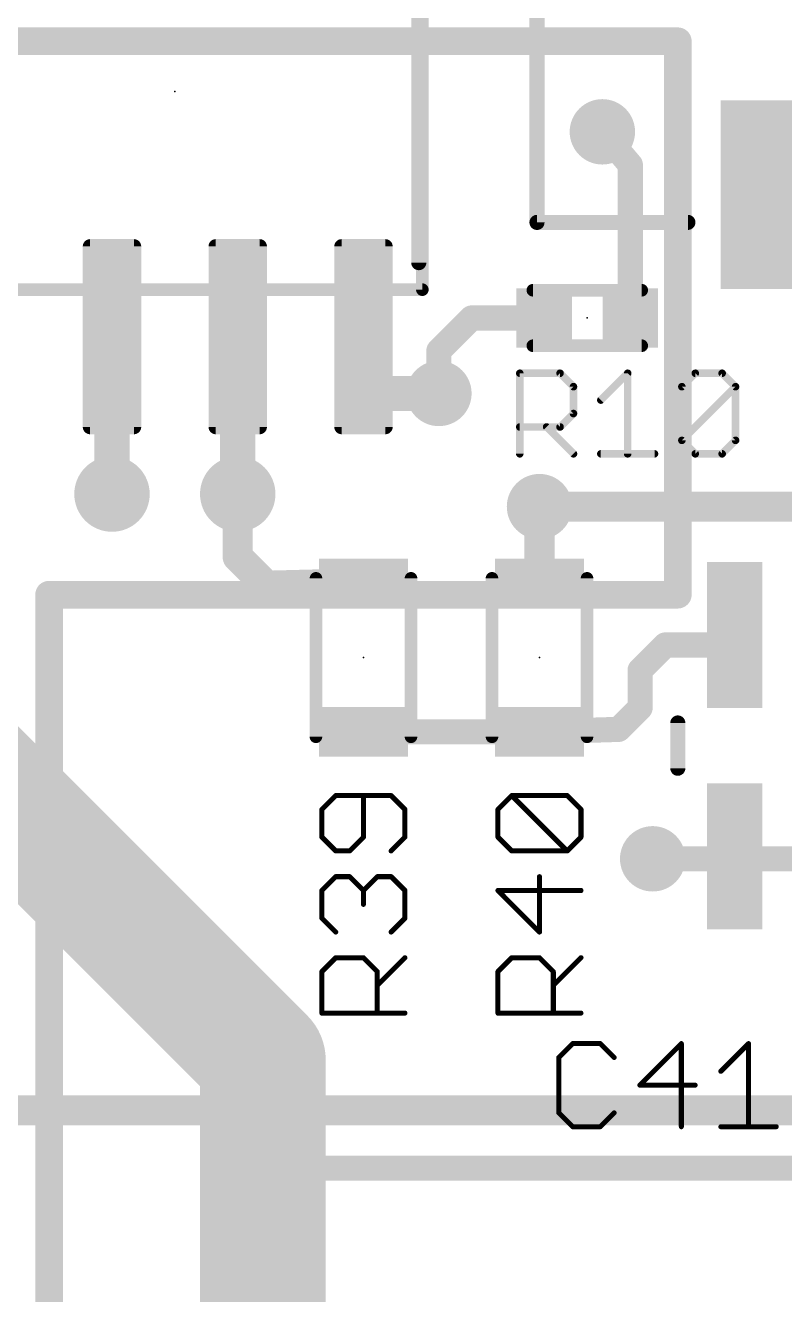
# Model space of a CAD drawing. Extents: x -19 to 124, y 0 to 88.
# Drawn here: x 87.39 to 95.06, y 58.97 to 71.79 of the extents above; entities that cross this region are included whole.
import ezdxf

# ---------------------------------------------------------------- set-up
doc = ezdxf.new("R2010")
doc.units = 0
for name, color, linetype in [('1', 12, 'CONTINUOUS'), ('15', 21, 'CONTINUOUS'), ('16', 132, 'CONTINUOUS'), ('18', 110, 'CONTINUOUS'), ('21', 253, 'CONTINUOUS'), ('23', 53, 'CONTINUOUS'), ('25', 253, 'CONTINUOUS')]:
    doc.layers.add(name, color=color, linetype=linetype)

# ---------------------------------------------------------------- blocks, each defined once
blk = doc.blocks.new('RECT')
blk.add_solid([(-0.5, -0.5), (0.5, -0.5), (-0.5, 0.5), (0.5, 0.5)])
blk = doc.blocks.new('RECT315200X94400R25')
at = {"const_width": 0.0738}
blk.add_lwpolyline([(0.9481, -0.2213), (0.9481, 0.2213, 0.4142), (0.9113, 0.2581), (-0.9113, 0.2581, 0.4142), (-0.9481, 0.2213), (-0.9481, -0.2213, 0.4142), (-0.9113, -0.2581), (0.9113, -0.2581, 0.4142)], format="xyb", close=True, dxfattribs=at)
blk.add_solid([(-0.9297, -0.2397), (0.9297, -0.2397), (-0.9297, 0.2397), (0.9297, 0.2397)])
blk = doc.blocks.new('ROUNDV')
at = {"const_width": 0.5}
blk.add_lwpolyline([(0, -0.25, 1), (0, 0.25, 1), (0, -0.25)], format="xyb", dxfattribs=at)

msp = doc.modelspace()

# ---------------------------------------------------------------- linework, layer by layer
at = {"layer": '1'}
for points, const_width in [([(93.4974, 70.3834), (93.218, 70.7136)], 0.254), ([(93.5006, 70.3802), (93.4974, 70.3834)], 0.254), ([(93.5006, 68.834), (93.5006, 70.3802)], 0.254), ([(94.9452, 70.0786), (98.552, 70.0786)], 0.4064), ([(91.8972, 68.834), (91.567, 68.5038)], 0.254), ([(92.6306, 68.834), (91.8972, 68.834)], 0.254), ([(88.265, 68.645), (88.265, 67.056)], 0.3556), ([(89.535, 68.645), (89.535, 67.056)], 0.3556), ([(90.805, 68.645), (90.805, 68.072)], 0.4064), ([(91.567, 68.5038), (91.567, 68.072)], 0.254), ([(90.805, 68.072), (91.567, 68.072)], 0.3556), ([(89.535, 66.421), (89.535, 67.056)], 0.3048), ([(92.583, 66.155), (92.583, 66.929)], 0.3048), ([(95.25, 66.929), (92.583, 66.929)], 0.3048), ([(89.826, 66.13), (89.535, 66.421)], 0.3048), ([(90.805, 66.155), (89.826, 66.13)], 0.3048), ([(85.8266, 65.3034), (89.789, 61.341)], 1.27), ([(94.4524, 65.532), (94.554, 65.6336)], 0.254), ([(93.599, 65.278), (93.853, 65.532)], 0.254), ([(93.853, 65.532), (94.4524, 65.532)], 0.254), ([(93.599, 64.897), (93.599, 65.278)], 0.254), ([(93.382, 64.68), (93.599, 64.897)], 0.254), ([(90.805, 64.655), (92.583, 64.655)], 0.254), ([(92.583, 64.655), (93.382, 64.68)], 0.254), ([(94.5286, 63.373), (93.726, 63.373)], 0.254), ([(94.554, 63.3984), (94.5286, 63.373)], 0.254), ([(89.789, 61.341), (89.789, 57.3532)], 1.27)]:
    msp.add_lwpolyline(points, dxfattribs=dict(at, const_width=const_width))
for points, const_width in [([(93.2665, 70.7546, 1), (93.1695, 70.6726)], 0.127), ([(93.5423, 70.4283, 1), (93.4525, 70.3385)], 0.127), ([(93.5641, 70.3802, 1), (93.4371, 70.3802)], 0.127), ([(93.4557, 70.3353, 1), (93.5455, 70.4251)], 0.127), ([(93.4489, 70.3424, 1), (93.5459, 70.4244)], 0.127), ([(94.9452, 70.1802, 1), (94.9452, 69.977)], 0.2032), ([(91.8972, 68.8975, 1), (91.8972, 68.7705)], 0.127), ([(91.9421, 68.7891, 1), (91.8523, 68.8789)], 0.127), ([(92.6306, 68.7705, 1), (92.6306, 68.8975)], 0.127), ([(88.3539, 68.645, 1), (88.1761, 68.645)], 0.1778), ([(89.6239, 68.645, 1), (89.4461, 68.645)], 0.1778), ([(90.9066, 68.645, 1), (90.7034, 68.645)], 0.2032), ([(93.4371, 68.834, 1), (93.5641, 68.834)], 0.127), ([(91.6305, 68.5038, 1), (91.5035, 68.5038)], 0.127), ([(91.5221, 68.5487, 1), (91.6119, 68.4589)], 0.127), ([(90.805, 68.1609, 1), (90.805, 67.9831)], 0.1778), ([(91.567, 67.9831, 1), (91.567, 68.1609)], 0.1778), ([(90.7034, 68.072, 1), (90.9066, 68.072)], 0.2032), ([(91.5035, 68.072, 1), (91.6305, 68.072)], 0.127), ([(89.6112, 67.056, 1), (89.4588, 67.056)], 0.1524), ([(88.1761, 67.056, 1), (88.3539, 67.056)], 0.1778), ([(89.4461, 67.056, 1), (89.6239, 67.056)], 0.1778), ([(92.6592, 66.929, 1), (92.5068, 66.929)], 0.1524), ([(92.583, 67.0052, 1), (92.583, 66.8528)], 0.1524), ([(89.5889, 66.4749, 1), (89.4811, 66.3671)], 0.1524), ([(89.4588, 66.421, 1), (89.6112, 66.421)], 0.1524), ([(89.8241, 66.2062, 1), (89.8279, 66.0538)], 0.1524), ([(89.7721, 66.0761, 1), (89.8799, 66.1839)], 0.1524), ([(90.8069, 66.0788, 1), (90.8031, 66.2312)], 0.1524), ([(92.5068, 66.155, 1), (92.6592, 66.155)], 0.1524), ([(94.5989, 65.5887, 1), (94.5091, 65.6785)], 0.127), ([(93.853, 65.5955, 1), (93.853, 65.4685)], 0.127), ([(93.8979, 65.4871, 1), (93.8081, 65.5769)], 0.127), ([(94.4075, 65.5769, 1), (94.4973, 65.4871)], 0.127), ([(94.4524, 65.4685, 1), (94.4524, 65.5955)], 0.127), ([(93.6625, 65.278, 1), (93.5355, 65.278)], 0.127), ([(93.5541, 65.3229, 1), (93.6439, 65.2331)], 0.127), ([(93.6439, 64.8521, 1), (93.5541, 64.9419)], 0.127), ([(93.5355, 64.897, 1), (93.6625, 64.897)], 0.127), ([(90.805, 64.7185, 1), (90.805, 64.5915)], 0.127), ([(92.581, 64.7185, 1), (92.585, 64.5915)], 0.127), ([(92.583, 64.5915, 1), (92.583, 64.7185)], 0.127), ([(93.3371, 64.7249, 1), (93.4269, 64.6351)], 0.127), ([(93.384, 64.6165, 1), (93.38, 64.7435)], 0.127), ([(93.726, 63.4365, 1), (93.726, 63.3095)], 0.127), ([(94.4837, 63.4179, 1), (94.5735, 63.3281)], 0.127), ([(94.5989, 63.3535, 1), (94.5091, 63.4433)], 0.127), ([(94.5286, 63.3095, 1), (94.5286, 63.4365)], 0.127), ([(90.1065, 61.341, 1), (89.4715, 61.341)], 0.635), ([(89.5645, 61.1165, 1), (90.0135, 61.5655)], 0.635)]:
    msp.add_lwpolyline(points, format="xyb", dxfattribs=dict(at, const_width=const_width))
at = {"layer": '15', "const_width": 0.2794}
for points in [[(93.98, 71.628), (80.01, 71.628)], [(93.98, 66.04), (93.98, 71.628)], [(87.63, 43.815), (87.63, 66.04)], [(87.63, 66.04), (93.98, 66.04)]]:
    msp.add_lwpolyline(points, dxfattribs=at)
at = {"layer": '15', "const_width": 0.1397}
for points in [[(94.0499, 71.628, 1), (93.9102, 71.628)], [(93.98, 71.5581, 1), (93.98, 71.6979)], [(87.63, 66.1099, 1), (87.63, 65.9702)], [(87.6999, 66.04, 1), (87.5602, 66.04)], [(93.98, 65.9702, 1), (93.98, 66.1099)], [(93.9102, 66.04, 1), (94.0499, 66.04)]]:
    msp.add_lwpolyline(points, format="xyb", dxfattribs=at)
at = {"layer": '16'}
for points, const_width in [([(93.726, 63.373), (95.504, 63.373)], 0.254), ([(95.504, 60.833), (59.055, 60.833)], 0.3048)]:
    msp.add_lwpolyline(points, dxfattribs=dict(at, const_width=const_width))
at = {"layer": '16', "const_width": 0.127}
msp.add_lwpolyline([(93.726, 63.4365, 1), (93.726, 63.3095)], format="xyb", dxfattribs=at)
at = {"layer": '21'}
for points, const_width in [([(92.5576, 74.0664), (92.5576, 69.7992)], 0.1524), ([(91.4, 69.12), (91.4, 73.12)], 0.127), ([(91.3638, 69.3928), (91.3638, 72.8472)], 0.1524), ([(92.5576, 69.7992), (94.0816, 69.7992)], 0.1524), ([(86.4, 69.12), (91.4, 69.12)], 0.127), ([(93.6156, 69.114), (92.5156, 69.114)], 0.127), ([(93.6156, 68.554), (92.5156, 68.554)], 0.127), ([(90.325, 66.205), (90.325, 64.605)], 0.127), ([(91.285, 64.605), (91.285, 66.205)], 0.127), ([(92.103, 66.205), (92.103, 64.605)], 0.127), ([(93.063, 64.605), (93.063, 66.205)], 0.127), ([(93.98, 64.7446), (93.98, 64.2874)], 0.1524), ([(97.028, 60.2488), (89.916, 60.2488)], 0.254)]:
    msp.add_lwpolyline(points, dxfattribs=dict(at, const_width=const_width))
for points, const_width in [([(92.5576, 69.8373, 1), (92.5576, 69.7611)], 0.0762), ([(94.0816, 69.7611, 1), (94.0816, 69.8373)], 0.0762), ([(92.5195, 69.7992, 1), (92.5957, 69.7992)], 0.0762), ([(91.3257, 69.3928, 1), (91.4019, 69.3928)], 0.0762), ([(91.3683, 69.12, 1), (91.4318, 69.12)], 0.0635), ([(91.4, 69.0883, 1), (91.4, 69.1518)], 0.0635), ([(92.5156, 69.1458, 1), (92.5156, 69.0823)], 0.0635), ([(93.6156, 69.0823, 1), (93.6156, 69.1458)], 0.0635), ([(92.5156, 68.5858, 1), (92.5156, 68.5222)], 0.0635), ([(93.6156, 68.5222, 1), (93.6156, 68.5858)], 0.0635), ([(90.3568, 66.205, 1), (90.2933, 66.205)], 0.0635), ([(91.3168, 66.205, 1), (91.2533, 66.205)], 0.0635), ([(92.1348, 66.205, 1), (92.0713, 66.205)], 0.0635), ([(93.0948, 66.205, 1), (93.0313, 66.205)], 0.0635), ([(94.0181, 64.7446, 1), (93.9419, 64.7446)], 0.0762), ([(90.2933, 64.605, 1), (90.3568, 64.605)], 0.0635), ([(91.2533, 64.605, 1), (91.3168, 64.605)], 0.0635), ([(92.0713, 64.605, 1), (92.1348, 64.605)], 0.0635), ([(93.0313, 64.605, 1), (93.0948, 64.605)], 0.0635), ([(93.9419, 64.2874, 1), (94.0181, 64.2874)], 0.0762), ([(89.916, 60.3123, 1), (89.916, 60.1853)], 0.127)]:
    msp.add_lwpolyline(points, format="xyb", dxfattribs=dict(at, const_width=const_width))
at = {"layer": '23'}
for p in [(88.9, 71.12), (93.0656, 68.834), (90.805, 65.405), (92.583, 65.405)]:
    msp.add_point(p, dxfattribs=at)
at = {"layer": '25'}
for points, const_width in [([(92.3838, 67.4624), (92.3838, 68.2759)], 0.0762), ([(92.3838, 68.2759), (92.7906, 68.2759)], 0.0762), ([(92.7906, 68.2759), (92.9262, 68.1403)], 0.0762), ([(93.2024, 68.0047), (93.4736, 68.2759)], 0.0762), ([(93.4736, 68.2759), (93.4736, 67.4624)], 0.0762), ([(94.021, 68.1403), (94.1566, 68.2759)], 0.0762), ([(94.1566, 68.2759), (94.4277, 68.2759)], 0.0762), ([(94.4277, 68.2759), (94.5633, 68.1403)], 0.0762), ([(92.9262, 68.1403), (92.9262, 67.8691)], 0.0762), ([(94.021, 67.598), (94.021, 68.1403)], 0.0762), ([(94.021, 67.598), (94.5633, 68.1403)], 0.0762), ([(94.5633, 68.1403), (94.5633, 67.598)], 0.0762), ([(92.9262, 67.8691), (92.7906, 67.7336)], 0.0762), ([(92.7906, 67.7336), (92.3838, 67.7336)], 0.0762), ([(92.655, 67.7336), (92.9262, 67.4624)], 0.0762), ([(94.1566, 67.4624), (94.021, 67.598)], 0.0762), ([(94.5633, 67.598), (94.4277, 67.4624)], 0.0762), ([(93.2024, 67.4624), (93.7447, 67.4624)], 0.0762), ([(94.4277, 67.4624), (94.1566, 67.4624)], 0.0762), ([(90.525, 64.0114), (90.3852, 63.8715)], 0.0508), ([(91.0843, 64.0114), (90.525, 64.0114)], 0.0508), ([(90.8046, 63.5919), (90.8046, 64.0114)], 0.0508), ([(91.2241, 63.8715), (91.0843, 64.0114)], 0.0508), ([(92.1632, 63.8715), (92.303, 64.0114)], 0.0508), ([(92.303, 64.0114), (92.8623, 64.0114)], 0.0508), ([(92.8623, 63.4521), (92.303, 64.0114)], 0.0508), ([(92.8623, 64.0114), (93.0021, 63.8715)], 0.0508), ([(90.3852, 63.8715), (90.3852, 63.5919)], 0.0508), ([(91.2241, 63.5919), (91.2241, 63.8715)], 0.0508), ([(92.1632, 63.5919), (92.1632, 63.8715)], 0.0508), ([(93.0021, 63.8715), (93.0021, 63.5919)], 0.0508), ([(90.3852, 63.5919), (90.525, 63.4521)], 0.0508), ([(90.6648, 63.4521), (90.8046, 63.5919)], 0.0508), ([(91.0843, 63.4521), (91.2241, 63.5919)], 0.0508), ([(92.303, 63.4521), (92.1632, 63.5919)], 0.0508), ([(93.0021, 63.5919), (92.8623, 63.4521)], 0.0508), ([(90.525, 63.4521), (90.6648, 63.4521)], 0.0508), ([(92.8623, 63.4521), (92.303, 63.4521)], 0.0508), ([(90.3852, 63.053), (90.525, 63.1928)], 0.0508), ([(90.525, 63.1928), (90.6648, 63.1928)], 0.0508), ([(90.6648, 63.1928), (90.8046, 63.053)], 0.0508), ([(90.8046, 63.053), (90.9445, 63.1928)], 0.0508), ([(90.9445, 63.1928), (91.0843, 63.1928)], 0.0508), ([(91.0843, 63.1928), (91.2241, 63.053)], 0.0508), ([(92.5826, 62.6335), (92.5826, 63.1928)], 0.0508), ([(90.3852, 62.7733), (90.3852, 63.053)], 0.0508), ([(90.8046, 63.053), (90.8046, 62.9131)], 0.0508), ([(91.2241, 63.053), (91.2241, 62.7733)], 0.0508), ([(93.0021, 63.053), (92.1632, 63.053)], 0.0508), ([(92.1632, 63.053), (92.5826, 62.6335)], 0.0508), ([(90.525, 62.6335), (90.3852, 62.7733)], 0.0508), ([(91.2241, 62.7733), (91.0843, 62.6335)], 0.0508), ([(90.3852, 62.2344), (90.525, 62.3742)], 0.0508), ([(90.525, 62.3742), (90.8046, 62.3742)], 0.0508), ([(90.8046, 62.3742), (90.9445, 62.2344)], 0.0508), ([(90.9445, 62.0946), (91.2241, 62.3742)], 0.0508), ([(92.1632, 62.2344), (92.303, 62.3742)], 0.0508), ([(92.303, 62.3742), (92.5826, 62.3742)], 0.0508), ([(92.5826, 62.3742), (92.7225, 62.2344)], 0.0508), ([(92.7225, 62.0946), (93.0021, 62.3742)], 0.0508), ([(90.3852, 61.8149), (90.3852, 62.2344)], 0.0508), ([(90.9445, 62.2344), (90.9445, 61.8149)], 0.0508), ([(92.1632, 61.8149), (92.1632, 62.2344)], 0.0508), ([(92.7225, 62.2344), (92.7225, 61.8149)], 0.0508), ([(91.2241, 61.8149), (90.3852, 61.8149)], 0.0508), ([(93.0021, 61.8149), (92.1632, 61.8149)], 0.0508), ([(92.9173, 61.5068), (92.7775, 61.367)], 0.0508), ([(93.197, 61.5068), (92.9173, 61.5068)], 0.0508), ([(93.3368, 61.367), (93.197, 61.5068)], 0.0508), ([(94.0156, 61.5068), (93.5961, 61.0874)], 0.0508), ([(94.0156, 60.6679), (94.0156, 61.5068)], 0.0508), ([(94.4147, 61.2272), (94.6943, 61.5068)], 0.0508), ([(94.6943, 61.5068), (94.6943, 60.6679)], 0.0508), ([(92.7775, 61.367), (92.7775, 60.8077)], 0.0508), ([(93.5961, 61.0874), (94.1554, 61.0874)], 0.0508), ([(92.7775, 60.8077), (92.9173, 60.6679)], 0.0508), ([(93.197, 60.6679), (93.3368, 60.8077)], 0.0508), ([(92.9173, 60.6679), (93.197, 60.6679)], 0.0508), ([(94.4147, 60.6679), (94.974, 60.6679)], 0.0508)]:
    msp.add_lwpolyline(points, dxfattribs=dict(at, const_width=const_width))
for points, const_width in [([(92.3838, 68.2949, 1), (92.3838, 68.2568)], 0.0381), ([(92.4029, 68.2759, 1), (92.3648, 68.2759)], 0.0381), ([(92.804, 68.2894, 1), (92.7771, 68.2624)], 0.0381), ([(92.7906, 68.2568, 1), (92.7906, 68.2949)], 0.0381), ([(93.4926, 68.2759, 1), (93.4545, 68.2759)], 0.0381), ([(93.487, 68.2624, 1), (93.4601, 68.2894)], 0.0381), ([(94.1566, 68.2949, 1), (94.1566, 68.2568)], 0.0381), ([(94.17, 68.2624, 1), (94.1431, 68.2894)], 0.0381), ([(94.4412, 68.2894, 1), (94.4143, 68.2624)], 0.0381), ([(94.4277, 68.2568, 1), (94.4277, 68.2949)], 0.0381), ([(92.9452, 68.1403, 1), (92.9071, 68.1403)], 0.0381), ([(92.9127, 68.1268, 1), (92.9396, 68.1538)], 0.0381), ([(94.04, 68.1403, 1), (94.0019, 68.1403)], 0.0381), ([(94.0075, 68.1538, 1), (94.0345, 68.1268)], 0.0381), ([(94.5824, 68.1403, 1), (94.5443, 68.1403)], 0.0381), ([(94.5768, 68.1268, 1), (94.5498, 68.1538)], 0.0381), ([(94.5498, 68.1268, 1), (94.5768, 68.1538)], 0.0381), ([(93.1889, 68.0182, 1), (93.2159, 67.9913)], 0.0381), ([(92.9071, 67.8691, 1), (92.9452, 67.8691)], 0.0381), ([(92.9396, 67.8557, 1), (92.9127, 67.8826)], 0.0381), ([(92.3838, 67.7526, 1), (92.3838, 67.7145)], 0.0381), ([(92.6685, 67.747, 1), (92.6415, 67.7201)], 0.0381), ([(92.7771, 67.747, 1), (92.804, 67.7201)], 0.0381), ([(92.7906, 67.7145, 1), (92.7906, 67.7526)], 0.0381), ([(94.0345, 67.6115, 1), (94.0075, 67.5845)], 0.0381), ([(94.0075, 67.6115, 1), (94.0345, 67.5845)], 0.0381), ([(94.0019, 67.598, 1), (94.04, 67.598)], 0.0381), ([(94.5443, 67.598, 1), (94.5824, 67.598)], 0.0381), ([(94.5768, 67.5845, 1), (94.5498, 67.6115)], 0.0381), ([(92.3648, 67.4624, 1), (92.4029, 67.4624)], 0.0381), ([(92.9127, 67.4489, 1), (92.9396, 67.4759)], 0.0381), ([(93.2024, 67.4814, 1), (93.2024, 67.4434)], 0.0381), ([(93.4545, 67.4624, 1), (93.4926, 67.4624)], 0.0381), ([(93.7447, 67.4434, 1), (93.7447, 67.4814)], 0.0381), ([(94.1566, 67.4814, 1), (94.1566, 67.4434)], 0.0381), ([(94.1431, 67.4489, 1), (94.17, 67.4759)], 0.0381), ([(94.4143, 67.4759, 1), (94.4412, 67.4489)], 0.0381), ([(94.4277, 67.4434, 1), (94.4277, 67.4814)], 0.0381), ([(90.525, 64.0241, 1), (90.525, 63.9987)], 0.0254), ([(90.534, 64.0024, 1), (90.516, 64.0203)], 0.0254), ([(90.8173, 64.0114, 1), (90.7919, 64.0114)], 0.0254), ([(91.0933, 64.0203, 1), (91.0753, 64.0024)], 0.0254), ([(91.0843, 63.9987, 1), (91.0843, 64.0241)], 0.0254), ([(92.303, 64.0241, 1), (92.303, 63.9987)], 0.0254), ([(92.312, 64.0203, 1), (92.294, 64.0024)], 0.0254), ([(92.312, 64.0024, 1), (92.294, 64.0203)], 0.0254), ([(92.8713, 64.0203, 1), (92.8533, 64.0024)], 0.0254), ([(92.8623, 63.9987, 1), (92.8623, 64.0241)], 0.0254), ([(90.3979, 63.8715, 1), (90.3725, 63.8715)], 0.0254), ([(90.3762, 63.8805, 1), (90.3942, 63.8626)], 0.0254), ([(91.2368, 63.8715, 1), (91.2114, 63.8715)], 0.0254), ([(91.2151, 63.8626, 1), (91.2331, 63.8805)], 0.0254), ([(92.1759, 63.8715, 1), (92.1505, 63.8715)], 0.0254), ([(92.1542, 63.8805, 1), (92.1722, 63.8626)], 0.0254), ([(93.0148, 63.8715, 1), (92.9894, 63.8715)], 0.0254), ([(92.9931, 63.8626, 1), (93.0111, 63.8805)], 0.0254), ([(90.3942, 63.6009, 1), (90.3762, 63.5829)], 0.0254), ([(90.3725, 63.5919, 1), (90.3979, 63.5919)], 0.0254), ([(90.7919, 63.5919, 1), (90.8173, 63.5919)], 0.0254), ([(90.8136, 63.5829, 1), (90.7957, 63.6009)], 0.0254), ([(91.2114, 63.5919, 1), (91.2368, 63.5919)], 0.0254), ([(91.2331, 63.5829, 1), (91.2151, 63.6009)], 0.0254), ([(92.1722, 63.6009, 1), (92.1542, 63.5829)], 0.0254), ([(92.1505, 63.5919, 1), (92.1759, 63.5919)], 0.0254), ([(92.9894, 63.5919, 1), (93.0148, 63.5919)], 0.0254), ([(93.0111, 63.5829, 1), (92.9931, 63.6009)], 0.0254), ([(90.525, 63.4648, 1), (90.525, 63.4394)], 0.0254), ([(90.516, 63.4431, 1), (90.534, 63.4611)], 0.0254), ([(90.6558, 63.4611, 1), (90.6738, 63.4431)], 0.0254), ([(90.6648, 63.4394, 1), (90.6648, 63.4648)], 0.0254), ([(91.0753, 63.4611, 1), (91.0933, 63.4431)], 0.0254), ([(92.303, 63.4648, 1), (92.303, 63.4394)], 0.0254), ([(92.294, 63.4431, 1), (92.312, 63.4611)], 0.0254), ([(92.8533, 63.4611, 1), (92.8713, 63.4431)], 0.0254), ([(92.8533, 63.4431, 1), (92.8713, 63.4611)], 0.0254), ([(92.8623, 63.4394, 1), (92.8623, 63.4648)], 0.0254), ([(90.525, 63.2055, 1), (90.525, 63.1801)], 0.0254), ([(90.534, 63.1838, 1), (90.516, 63.2018)], 0.0254), ([(90.6738, 63.2018, 1), (90.6558, 63.1838)], 0.0254), ([(90.6648, 63.1801, 1), (90.6648, 63.2055)], 0.0254), ([(90.9445, 63.2055, 1), (90.9445, 63.1801)], 0.0254), ([(90.9534, 63.1838, 1), (90.9355, 63.2018)], 0.0254), ([(91.0933, 63.2018, 1), (91.0753, 63.1838)], 0.0254), ([(91.0843, 63.1801, 1), (91.0843, 63.2055)], 0.0254), ([(92.5953, 63.1928, 1), (92.5699, 63.1928)], 0.0254), ([(90.3979, 63.053, 1), (90.3725, 63.053)], 0.0254), ([(90.3762, 63.0619, 1), (90.3942, 63.044)], 0.0254), ([(90.8173, 63.053, 1), (90.7919, 63.053)], 0.0254), ([(90.7957, 63.0619, 1), (90.8136, 63.044)], 0.0254), ([(90.7957, 63.044, 1), (90.8136, 63.0619)], 0.0254), ([(91.2368, 63.053, 1), (91.2114, 63.053)], 0.0254), ([(91.2151, 63.044, 1), (91.2331, 63.0619)], 0.0254), ([(92.1632, 63.0657, 1), (92.1632, 63.0403)], 0.0254), ([(92.1722, 63.0619, 1), (92.1542, 63.044)], 0.0254), ([(93.0021, 63.0403, 1), (93.0021, 63.0657)], 0.0254), ([(90.3942, 62.7823, 1), (90.3762, 62.7643)], 0.0254), ([(90.7919, 62.9131, 1), (90.8173, 62.9131)], 0.0254), ([(91.2331, 62.7643, 1), (91.2151, 62.7823)], 0.0254), ([(90.3725, 62.7733, 1), (90.3979, 62.7733)], 0.0254), ([(91.2114, 62.7733, 1), (91.2368, 62.7733)], 0.0254), ([(90.516, 62.6245, 1), (90.534, 62.6425)], 0.0254), ([(91.0753, 62.6425, 1), (91.0933, 62.6245)], 0.0254), ([(92.5699, 62.6335, 1), (92.5953, 62.6335)], 0.0254), ([(92.5737, 62.6245, 1), (92.5916, 62.6425)], 0.0254), ([(90.525, 62.3869, 1), (90.525, 62.3615)], 0.0254), ([(90.534, 62.3652, 1), (90.516, 62.3832)], 0.0254), ([(90.8136, 62.3832, 1), (90.7957, 62.3652)], 0.0254), ([(90.8046, 62.3615, 1), (90.8046, 62.3869)], 0.0254), ([(91.2331, 62.3652, 1), (91.2151, 62.3832)], 0.0254), ([(92.303, 62.3869, 1), (92.303, 62.3615)], 0.0254), ([(92.312, 62.3652, 1), (92.294, 62.3832)], 0.0254), ([(92.5916, 62.3832, 1), (92.5737, 62.3652)], 0.0254), ([(92.5826, 62.3615, 1), (92.5826, 62.3869)], 0.0254), ([(93.0111, 62.3652, 1), (92.9931, 62.3832)], 0.0254), ([(90.3979, 62.2344, 1), (90.3725, 62.2344)], 0.0254), ([(90.3762, 62.2434, 1), (90.3942, 62.2254)], 0.0254), ([(90.9572, 62.2344, 1), (90.9318, 62.2344)], 0.0254), ([(90.9355, 62.2254, 1), (90.9534, 62.2434)], 0.0254), ([(92.1759, 62.2344, 1), (92.1505, 62.2344)], 0.0254), ([(92.1542, 62.2434, 1), (92.1722, 62.2254)], 0.0254), ([(92.7352, 62.2344, 1), (92.7098, 62.2344)], 0.0254), ([(92.7135, 62.2254, 1), (92.7314, 62.2434)], 0.0254), ([(90.9355, 62.1035, 1), (90.9534, 62.0856)], 0.0254), ([(92.7135, 62.1035, 1), (92.7314, 62.0856)], 0.0254), ([(90.3852, 61.8276, 1), (90.3852, 61.8022)], 0.0254), ([(90.3725, 61.8149, 1), (90.3979, 61.8149)], 0.0254), ([(90.9318, 61.8149, 1), (90.9572, 61.8149)], 0.0254), ([(91.2241, 61.8022, 1), (91.2241, 61.8276)], 0.0254), ([(92.1632, 61.8276, 1), (92.1632, 61.8022)], 0.0254), ([(92.1505, 61.8149, 1), (92.1759, 61.8149)], 0.0254), ([(92.7098, 61.8149, 1), (92.7352, 61.8149)], 0.0254), ([(93.0021, 61.8022, 1), (93.0021, 61.8276)], 0.0254), ([(92.9173, 61.5195, 1), (92.9173, 61.4941)], 0.0254), ([(92.9263, 61.4978, 1), (92.9084, 61.5158)], 0.0254), ([(93.206, 61.5158, 1), (93.188, 61.4978)], 0.0254), ([(93.197, 61.4941, 1), (93.197, 61.5195)], 0.0254), ([(94.0283, 61.5068, 1), (94.0029, 61.5068)], 0.0254), ([(94.0245, 61.4978, 1), (94.0066, 61.5158)], 0.0254), ([(94.707, 61.5068, 1), (94.6816, 61.5068)], 0.0254), ([(94.7033, 61.4978, 1), (94.6853, 61.5158)], 0.0254), ([(92.7902, 61.367, 1), (92.7648, 61.367)], 0.0254), ([(92.7686, 61.376, 1), (92.7865, 61.358)], 0.0254), ([(93.3278, 61.358, 1), (93.3458, 61.376)], 0.0254), ([(94.4057, 61.2362, 1), (94.4237, 61.2182)], 0.0254), ([(93.5961, 61.1001, 1), (93.5961, 61.0747)], 0.0254), ([(93.5871, 61.0963, 1), (93.6051, 61.0784)], 0.0254), ([(94.1554, 61.0747, 1), (94.1554, 61.1001)], 0.0254), ([(92.7648, 60.8077, 1), (92.7902, 60.8077)], 0.0254), ([(92.7865, 60.8167, 1), (92.7686, 60.7987)], 0.0254), ([(93.3458, 60.7987, 1), (93.3278, 60.8167)], 0.0254), ([(92.9173, 60.6806, 1), (92.9173, 60.6552)], 0.0254), ([(92.9084, 60.6589, 1), (92.9263, 60.6769)], 0.0254), ([(93.188, 60.6769, 1), (93.206, 60.6589)], 0.0254), ([(93.197, 60.6552, 1), (93.197, 60.6806)], 0.0254), ([(94.0029, 60.6679, 1), (94.0283, 60.6679)], 0.0254), ([(94.4147, 60.6806, 1), (94.4147, 60.6552)], 0.0254), ([(94.6816, 60.6679, 1), (94.707, 60.6679)], 0.0254), ([(94.974, 60.6552, 1), (94.974, 60.6806)], 0.0254)]:
    msp.add_lwpolyline(points, format="xyb", dxfattribs=dict(at, const_width=const_width))

# ---------------------------------------------------------------- block references
at = {"layer": '1'}
for p, xscale, yscale, rotation in [((94.9452, 70.0786), 1.905, 1.0668, 270), ((90.805, 66.155), 0.5, 0.9, 270), ((92.583, 66.155), 0.5, 0.9, 90), ((94.554, 65.6336), 1.4732, 0.5588, 270), ((90.805, 64.655), 0.5, 0.9, 270), ((92.583, 64.655), 0.5, 0.9, 90), ((94.554, 63.3984), 1.4732, 0.5588, 270)]:
    msp.add_blockref('RECT', p, dxfattribs=dict(at, xscale=xscale, yscale=yscale, rotation=rotation))
at = {"layer": '1', "rotation": 90}
for p in [(88.265, 68.645), (89.535, 68.645), (90.805, 68.645)]:
    msp.add_blockref('RECT315200X94400R25', p, dxfattribs=at)
at = {"layer": '1', "xscale": 0.56, "yscale": 0.6}
for p in [(92.6306, 68.834), (93.5006, 68.834)]:
    msp.add_blockref('RECT', p, dxfattribs=at)
at = {"layer": '18'}
for p, xscale, yscale in [((93.218, 70.7136), 0.6604, 0.6604), ((93.218, 70.7136), 0.6604, 0.6604), ((91.567, 68.072), 0.6604, 0.6604), ((91.567, 68.072), 0.6604, 0.6604), ((88.265, 67.056), 0.762, 0.762), ((88.265, 67.056), 0.762, 0.762), ((89.535, 67.056), 0.762, 0.762), ((89.535, 67.056), 0.762, 0.762), ((92.583, 66.929), 0.6604, 0.6604), ((92.583, 66.929), 0.6604, 0.6604), ((93.726, 63.373), 0.6604, 0.6604), ((93.726, 63.373), 0.6604, 0.6604)]:
    msp.add_blockref('ROUNDV', p, dxfattribs=dict(at, xscale=xscale, yscale=yscale))

doc.saveas('drawing.dxf')
